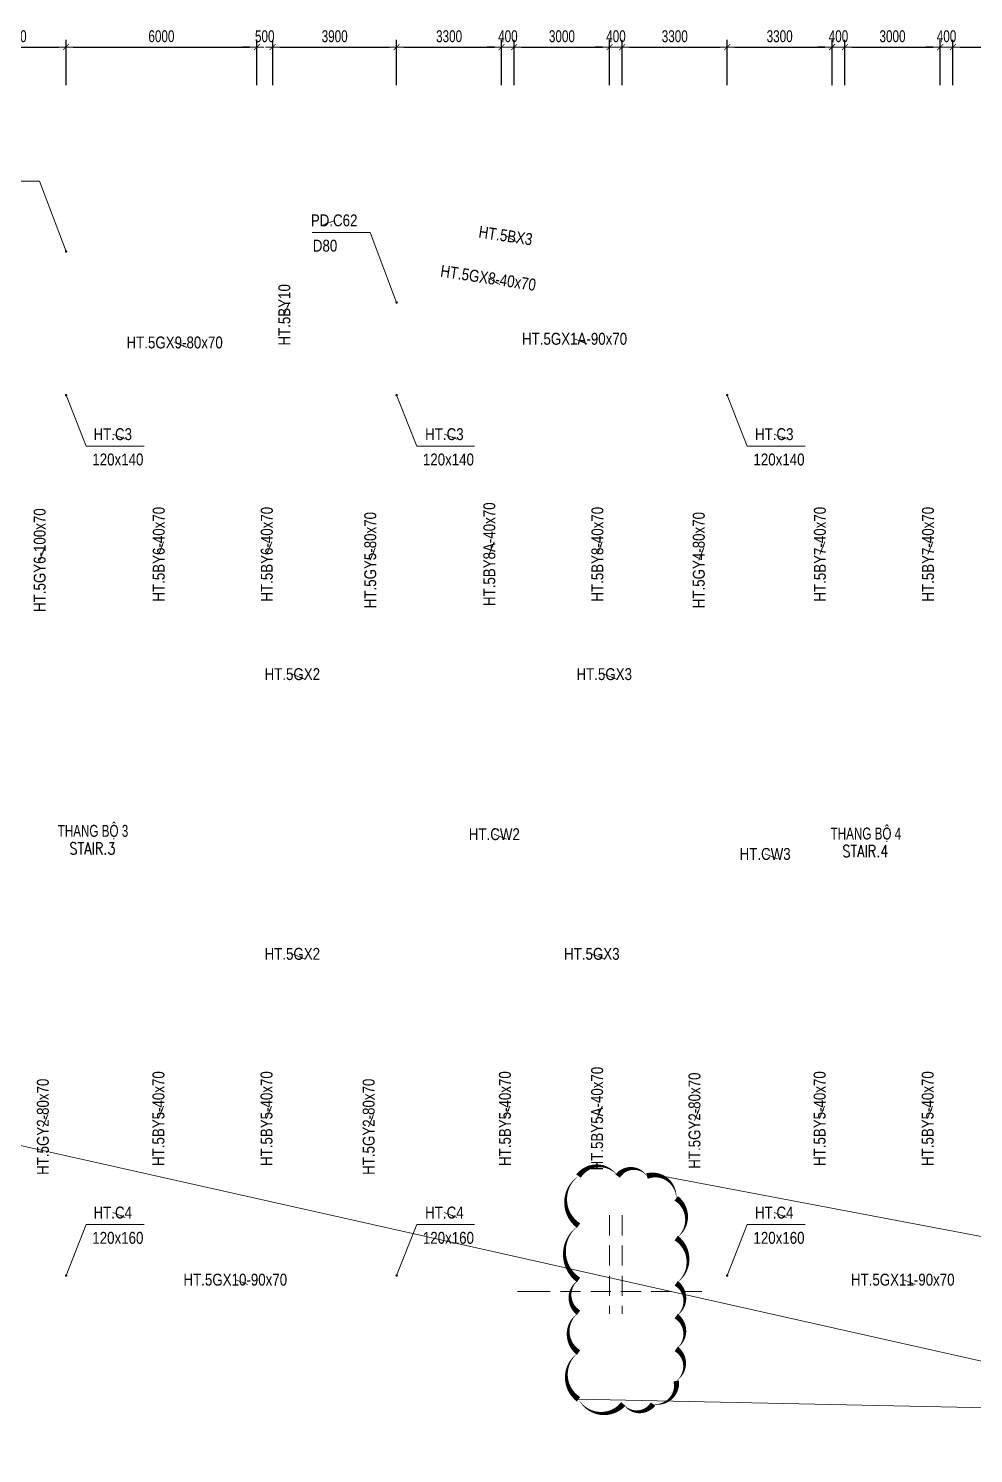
# Model space of a CAD drawing. Header units: millimetres. Extents: x 69552 to 211645, y -30385 to 50684.
# Drawn here: x 149568 to 179298, y 4252 to 49084 of the extents above; entities that cross this region are included whole.
import ezdxf
from ezdxf.enums import TextEntityAlignment as Align

# ---------------------------------------------------------------- set-up
doc = ezdxf.new("R2010")
doc.units = ezdxf.units.MM
doc.linetypes.add('$0$DASHED2', pattern=[9.525, 6.35, -3.175])
doc.layers.get('Defpoints').update_dxf_attribs({"color": 151, "lineweight": 9})
for name, color, linetype, lineweight in [('$0$NDC_S_ANNO', 7, 'Continuous', 20), ('$0$NDC_S_DIM', 1, 'Continuous', 15), ('NDC_S_BEAM NAME', 7, 'Continuous', 9), ('NDC_S_COLUMN NAME', 7, 'Continuous', 9), ('NDC_S_DIM', 1, 'Continuous', 15), ('NDC_S_LEADER', 1, 'Continuous', 15), ('NDC_S_VN TEXT', 7, 'Continuous', 20)]:
    doc.layers.add(name, color=color, linetype=linetype, lineweight=lineweight)
doc.styles.add('$0$ARIAL', font='arial.ttf', dxfattribs={"width": 0.8})
doc.styles.add('$0$NDC_DIM', font='', dxfattribs={"width": 0.75})
doc.styles.add('NDC_BAR 2', font='romans.shx', dxfattribs={"width": 0.8})
doc.styles.add('NDC_DIM', font='', dxfattribs={"width": 0.75})
doc.styles.add('NDC_VIE TXT', font='arial.ttf', dxfattribs={"width": 0.8})
doc.styles.get('$0$NDC_DIM').set_extended_font_data('Dotum')
doc.styles.get('NDC_DIM').set_extended_font_data('Dotum')
doc.dimstyles.new('$0$NDC_dim_iso', dxfattribs={"dimtxt": 2.5, "dimasz": 1, "dimexe": 1.5, "dimexo": 2.5, "dimgap": 1, "dimtad": 1, "dimdec": 0, "dimzin": 0, "dimdsep": 46, "dimtxsty": '$0$NDC_DIM', "dimblk": '$0$DIMMARK', "dimcen": 0.09, "dimdle": 1.2, "dimclrd": 1, "dimclre": 1, "dimclrt": 3, "dimadec": 0, "dimazin": 0, "dimtfac": 1, "dimtdec": 0, "dimtix": 1, "dimtofl": 0, "dimtmove": 0, "dimatfit": 3, "dimfxl": 8, "dimfxlon": 1, "dimtolj": 1, "dimtzin": 0, "dimarcsym": 0})
doc.dimstyles.new('NDC_dim_150', dxfattribs={"dimscale": 150, "dimtxt": 2.5, "dimasz": 1.5, "dimexe": 1.5, "dimexo": 2.5, "dimgap": 1, "dimtad": 1, "dimdec": 0, "dimzin": 0, "dimdsep": 46, "dimtxsty": 'NDC_DIM', "dimblk": 'DIMMARK', "dimcen": 0.09, "dimdle": 1.2, "dimclrd": 1, "dimclre": 1, "dimclrt": 3, "dimadec": 0, "dimazin": 0, "dimtfac": 1, "dimtdec": 0, "dimtix": 1, "dimtofl": 0, "dimtmove": 0, "dimatfit": 3, "dimfxl": 8, "dimfxlon": 1, "dimtolj": 1, "dimtzin": 0, "dimarcsym": 0})
doc.dimstyles.new('NDC_dim_200', dxfattribs={"dimscale": 200, "dimtxt": 2.5, "dimasz": 1.5, "dimexe": 1.5, "dimexo": 2.5, "dimgap": 1, "dimtad": 1, "dimdec": 0, "dimzin": 0, "dimdsep": 46, "dimtxsty": 'NDC_DIM', "dimblk": 'DIMMARK', "dimcen": 0.09, "dimdle": 1.2, "dimclrd": 1, "dimclre": 1, "dimclrt": 3, "dimadec": 0, "dimazin": 0, "dimtfac": 1, "dimtdec": 0, "dimtix": 1, "dimtofl": 0, "dimtmove": 0, "dimatfit": 3, "dimfxl": 6, "dimfxlon": 1, "dimtolj": 1, "dimtzin": 0, "dimarcsym": 0})

# ---------------------------------------------------------------- blocks, each defined once
blk = doc.blocks.new('$0$DIMMARK')
at = {"layer": '$0$NDC_S_DIM', "color": 1}
blk.add_line((-1.5, 0), (1, 0), dxfattribs=at)
at = {"layer": '$0$NDC_S_DIM', "color": 2, "const_width": 0.1}
blk.add_lwpolyline([(-0.42, -0.42), (0.42, 0.42)], dxfattribs=at)
blk = doc.blocks.new('DIMMARK')
at = {"layer": 'NDC_S_DIM', "color": 1}
blk.add_line((-1.5, 0), (1, 0), dxfattribs=at)
at = {"layer": 'NDC_S_DIM', "color": 2, "const_width": 0.1}
blk.add_lwpolyline([(-0.42, -0.42), (0.42, 0.42)], dxfattribs=at)
blk = doc.blocks.new('*D296')
at = {"layer": 'Defpoints', "color": 0, "ltscale": 100, "transparency": 16777216}
for p in [(150750, 48500), (147450, 46831), (150750, 46831)]:
    blk.add_point(p, dxfattribs=at)
at = {"layer": 'NDC_S_DIM', "color": 1, "lineweight": -2, "ltscale": 100, "transparency": 16777216}
for p, q in [((147450, 47300), (147450, 48725)), ((147675, 48500), (150525, 48500)), ((150750, 47300), (150750, 48725))]:
    blk.add_line(p, q, dxfattribs=at)
at = {"layer": 'NDC_S_DIM', "color": 1, "lineweight": -2, "ltscale": 100, "transparency": 16777216, "xscale": 225, "yscale": 225, "zscale": 225, "rotation": 180}
blk.add_blockref('DIMMARK', (147450, 48500), dxfattribs=at)
at = {"layer": 'NDC_S_DIM', "color": 1, "lineweight": -2, "ltscale": 100, "transparency": 16777216, "xscale": 225, "yscale": 225, "zscale": 225}
blk.add_blockref('DIMMARK', (150750, 48500), dxfattribs=at)
at = {"layer": 'NDC_S_DIM', "color": 3, "ltscale": 100, "transparency": 16777216, "insert": (149100, 48838), "char_height": 375, "attachment_point": 5, "style": 'NDC_DIM'}
blk.add_mtext('\\A1;3300', dxfattribs=at)
blk = doc.blocks.new('*D297')
at = {"layer": 'Defpoints', "color": 0, "ltscale": 100, "transparency": 16777216}
for p in [(156750, 48500), (150750, 46831), (156750, 46831)]:
    blk.add_point(p, dxfattribs=at)
at = {"layer": 'NDC_S_DIM', "color": 1, "lineweight": -2, "ltscale": 100, "transparency": 16777216}
for p, q in [((150750, 47300), (150750, 48725)), ((150975, 48500), (156525, 48500)), ((156750, 47300), (156750, 48725))]:
    blk.add_line(p, q, dxfattribs=at)
at = {"layer": 'NDC_S_DIM', "color": 1, "lineweight": -2, "ltscale": 100, "transparency": 16777216, "xscale": 225, "yscale": 225, "zscale": 225, "rotation": 180}
blk.add_blockref('DIMMARK', (150750, 48500), dxfattribs=at)
at = {"layer": 'NDC_S_DIM', "color": 1, "lineweight": -2, "ltscale": 100, "transparency": 16777216, "xscale": 225, "yscale": 225, "zscale": 225}
blk.add_blockref('DIMMARK', (156750, 48500), dxfattribs=at)
at = {"layer": 'NDC_S_DIM', "color": 3, "ltscale": 100, "transparency": 16777216, "insert": (153750, 48838), "char_height": 375, "attachment_point": 5, "style": 'NDC_DIM'}
blk.add_mtext('\\A1;6000', dxfattribs=at)
blk = doc.blocks.new('*D298')
at = {"layer": 'Defpoints', "color": 0, "ltscale": 100, "transparency": 16777216}
for p in [(157250, 48500), (156750, 46831), (157250, 46831)]:
    blk.add_point(p, dxfattribs=at)
at = {"layer": 'NDC_S_DIM', "color": 1, "lineweight": -2, "ltscale": 100, "transparency": 16777216}
for p, q in [((156525, 48500), (156300, 48500)), ((156750, 47300), (156750, 48725)), ((157250, 47300), (157250, 48725)), ((157475, 48500), (157700, 48500))]:
    blk.add_line(p, q, dxfattribs=at)
at = {"layer": 'NDC_S_DIM', "color": 1, "lineweight": -2, "ltscale": 100, "transparency": 16777216, "xscale": 225, "yscale": 225, "zscale": 225}
blk.add_blockref('DIMMARK', (156750, 48500), dxfattribs=at)
at = {"layer": 'NDC_S_DIM', "color": 1, "lineweight": -2, "ltscale": 100, "transparency": 16777216, "xscale": 225, "yscale": 225, "zscale": 225, "rotation": 180}
blk.add_blockref('DIMMARK', (157250, 48500), dxfattribs=at)
at = {"layer": 'NDC_S_DIM', "color": 3, "ltscale": 100, "transparency": 16777216, "insert": (157000, 48838), "char_height": 375, "attachment_point": 5, "style": 'NDC_DIM'}
blk.add_mtext('\\A1;500', dxfattribs=at)
blk = doc.blocks.new('*D299')
at = {"layer": 'Defpoints', "color": 0, "ltscale": 100, "transparency": 16777216}
for p in [(161150, 48500), (157250, 46831), (161150, 46831)]:
    blk.add_point(p, dxfattribs=at)
at = {"layer": 'NDC_S_DIM', "color": 1, "lineweight": -2, "ltscale": 100, "transparency": 16777216}
for p, q in [((157250, 47300), (157250, 48725)), ((157475, 48500), (160925, 48500)), ((161150, 47300), (161150, 48725))]:
    blk.add_line(p, q, dxfattribs=at)
at = {"layer": 'NDC_S_DIM', "color": 1, "lineweight": -2, "ltscale": 100, "transparency": 16777216, "xscale": 225, "yscale": 225, "zscale": 225, "rotation": 180}
blk.add_blockref('DIMMARK', (157250, 48500), dxfattribs=at)
at = {"layer": 'NDC_S_DIM', "color": 1, "lineweight": -2, "ltscale": 100, "transparency": 16777216, "xscale": 225, "yscale": 225, "zscale": 225}
blk.add_blockref('DIMMARK', (161150, 48500), dxfattribs=at)
at = {"layer": 'NDC_S_DIM', "color": 3, "ltscale": 100, "transparency": 16777216, "insert": (159200, 48838), "char_height": 375, "attachment_point": 5, "style": 'NDC_DIM'}
blk.add_mtext('\\A1;3900', dxfattribs=at)
blk = doc.blocks.new('*D300')
at = {"layer": 'Defpoints', "color": 0, "ltscale": 100, "transparency": 16777216}
for p in [(164450, 48500), (161150, 46831), (164450, 46831)]:
    blk.add_point(p, dxfattribs=at)
at = {"layer": 'NDC_S_DIM', "color": 1, "lineweight": -2, "ltscale": 100, "transparency": 16777216}
for p, q in [((161150, 47300), (161150, 48725)), ((161375, 48500), (164225, 48500)), ((164450, 47300), (164450, 48725))]:
    blk.add_line(p, q, dxfattribs=at)
at = {"layer": 'NDC_S_DIM', "color": 1, "lineweight": -2, "ltscale": 100, "transparency": 16777216, "xscale": 225, "yscale": 225, "zscale": 225, "rotation": 180}
blk.add_blockref('DIMMARK', (161150, 48500), dxfattribs=at)
at = {"layer": 'NDC_S_DIM', "color": 1, "lineweight": -2, "ltscale": 100, "transparency": 16777216, "xscale": 225, "yscale": 225, "zscale": 225}
blk.add_blockref('DIMMARK', (164450, 48500), dxfattribs=at)
at = {"layer": 'NDC_S_DIM', "color": 3, "ltscale": 100, "transparency": 16777216, "insert": (162800, 48838), "char_height": 375, "attachment_point": 5, "style": 'NDC_DIM'}
blk.add_mtext('\\A1;3300', dxfattribs=at)
blk = doc.blocks.new('*D301')
at = {"layer": 'Defpoints', "color": 0, "ltscale": 100, "transparency": 16777216}
for p in [(164850, 48500), (164450, 46831), (164850, 46831)]:
    blk.add_point(p, dxfattribs=at)
at = {"layer": 'NDC_S_DIM', "color": 1, "lineweight": -2, "ltscale": 100, "transparency": 16777216}
for p, q in [((164225, 48500), (164000, 48500)), ((164450, 47300), (164450, 48725)), ((164850, 47300), (164850, 48725)), ((165075, 48500), (165300, 48500))]:
    blk.add_line(p, q, dxfattribs=at)
at = {"layer": 'NDC_S_DIM', "color": 1, "lineweight": -2, "ltscale": 100, "transparency": 16777216, "xscale": 225, "yscale": 225, "zscale": 225}
blk.add_blockref('DIMMARK', (164450, 48500), dxfattribs=at)
at = {"layer": 'NDC_S_DIM', "color": 1, "lineweight": -2, "ltscale": 100, "transparency": 16777216, "xscale": 225, "yscale": 225, "zscale": 225, "rotation": 180}
blk.add_blockref('DIMMARK', (164850, 48500), dxfattribs=at)
at = {"layer": 'NDC_S_DIM', "color": 3, "ltscale": 100, "transparency": 16777216, "insert": (164650, 48838), "char_height": 375, "attachment_point": 5, "style": 'NDC_DIM'}
blk.add_mtext('\\A1;400', dxfattribs=at)
blk = doc.blocks.new('*D302')
at = {"layer": 'Defpoints', "color": 0, "ltscale": 100, "transparency": 16777216}
for p in [(167850, 48500), (164850, 46831), (167850, 46831)]:
    blk.add_point(p, dxfattribs=at)
at = {"layer": 'NDC_S_DIM', "color": 1, "lineweight": -2, "ltscale": 100, "transparency": 16777216}
for p, q in [((164850, 47300), (164850, 48725)), ((165075, 48500), (167625, 48500)), ((167850, 47300), (167850, 48725))]:
    blk.add_line(p, q, dxfattribs=at)
at = {"layer": 'NDC_S_DIM', "color": 1, "lineweight": -2, "ltscale": 100, "transparency": 16777216, "xscale": 225, "yscale": 225, "zscale": 225, "rotation": 180}
blk.add_blockref('DIMMARK', (164850, 48500), dxfattribs=at)
at = {"layer": 'NDC_S_DIM', "color": 1, "lineweight": -2, "ltscale": 100, "transparency": 16777216, "xscale": 225, "yscale": 225, "zscale": 225}
blk.add_blockref('DIMMARK', (167850, 48500), dxfattribs=at)
at = {"layer": 'NDC_S_DIM', "color": 3, "ltscale": 100, "transparency": 16777216, "insert": (166350, 48838), "char_height": 375, "attachment_point": 5, "style": 'NDC_DIM'}
blk.add_mtext('\\A1;3000', dxfattribs=at)
blk = doc.blocks.new('*D303')
at = {"layer": 'Defpoints', "color": 0, "ltscale": 100, "transparency": 16777216}
for p in [(168250, 48500), (167850, 46831), (168250, 46831)]:
    blk.add_point(p, dxfattribs=at)
at = {"layer": 'NDC_S_DIM', "color": 1, "lineweight": -2, "ltscale": 100, "transparency": 16777216}
for p, q in [((167625, 48500), (167400, 48500)), ((167850, 47300), (167850, 48725)), ((168250, 47300), (168250, 48725)), ((168475, 48500), (168700, 48500))]:
    blk.add_line(p, q, dxfattribs=at)
at = {"layer": 'NDC_S_DIM', "color": 1, "lineweight": -2, "ltscale": 100, "transparency": 16777216, "xscale": 225, "yscale": 225, "zscale": 225}
blk.add_blockref('DIMMARK', (167850, 48500), dxfattribs=at)
at = {"layer": 'NDC_S_DIM', "color": 1, "lineweight": -2, "ltscale": 100, "transparency": 16777216, "xscale": 225, "yscale": 225, "zscale": 225, "rotation": 180}
blk.add_blockref('DIMMARK', (168250, 48500), dxfattribs=at)
at = {"layer": 'NDC_S_DIM', "color": 3, "ltscale": 100, "transparency": 16777216, "insert": (168050, 48838), "char_height": 375, "attachment_point": 5, "style": 'NDC_DIM'}
blk.add_mtext('\\A1;400', dxfattribs=at)
blk = doc.blocks.new('*D304')
at = {"layer": 'Defpoints', "color": 0, "ltscale": 100, "transparency": 16777216}
for p in [(171550, 48500), (168250, 46831), (171550, 46831)]:
    blk.add_point(p, dxfattribs=at)
at = {"layer": 'NDC_S_DIM', "color": 1, "lineweight": -2, "ltscale": 100, "transparency": 16777216}
for p, q in [((168250, 47300), (168250, 48725)), ((168475, 48500), (171325, 48500)), ((171550, 47300), (171550, 48725))]:
    blk.add_line(p, q, dxfattribs=at)
at = {"layer": 'NDC_S_DIM', "color": 1, "lineweight": -2, "ltscale": 100, "transparency": 16777216, "xscale": 225, "yscale": 225, "zscale": 225, "rotation": 180}
blk.add_blockref('DIMMARK', (168250, 48500), dxfattribs=at)
at = {"layer": 'NDC_S_DIM', "color": 1, "lineweight": -2, "ltscale": 100, "transparency": 16777216, "xscale": 225, "yscale": 225, "zscale": 225}
blk.add_blockref('DIMMARK', (171550, 48500), dxfattribs=at)
at = {"layer": 'NDC_S_DIM', "color": 3, "ltscale": 100, "transparency": 16777216, "insert": (169900, 48838), "char_height": 375, "attachment_point": 5, "style": 'NDC_DIM'}
blk.add_mtext('\\A1;3300', dxfattribs=at)
blk = doc.blocks.new('*D305')
at = {"layer": 'Defpoints', "color": 0, "ltscale": 100, "transparency": 16777216}
for p in [(174850, 48500), (171550, 46831), (174850, 46831)]:
    blk.add_point(p, dxfattribs=at)
at = {"layer": 'NDC_S_DIM', "color": 1, "lineweight": -2, "ltscale": 100, "transparency": 16777216}
for p, q in [((171550, 47300), (171550, 48725)), ((171775, 48500), (174625, 48500)), ((174850, 47300), (174850, 48725))]:
    blk.add_line(p, q, dxfattribs=at)
at = {"layer": 'NDC_S_DIM', "color": 1, "lineweight": -2, "ltscale": 100, "transparency": 16777216, "xscale": 225, "yscale": 225, "zscale": 225, "rotation": 180}
blk.add_blockref('DIMMARK', (171550, 48500), dxfattribs=at)
at = {"layer": 'NDC_S_DIM', "color": 1, "lineweight": -2, "ltscale": 100, "transparency": 16777216, "xscale": 225, "yscale": 225, "zscale": 225}
blk.add_blockref('DIMMARK', (174850, 48500), dxfattribs=at)
at = {"layer": 'NDC_S_DIM', "color": 3, "ltscale": 100, "transparency": 16777216, "insert": (173200, 48838), "char_height": 375, "attachment_point": 5, "style": 'NDC_DIM'}
blk.add_mtext('\\A1;3300', dxfattribs=at)
blk = doc.blocks.new('*D306')
at = {"layer": 'Defpoints', "color": 0, "ltscale": 100, "transparency": 16777216}
for p in [(175250, 48500), (174850, 46831), (175250, 46831)]:
    blk.add_point(p, dxfattribs=at)
at = {"layer": 'NDC_S_DIM', "color": 1, "lineweight": -2, "ltscale": 100, "transparency": 16777216}
for p, q in [((174625, 48500), (174400, 48500)), ((174850, 47300), (174850, 48725)), ((175250, 47300), (175250, 48725)), ((175475, 48500), (175700, 48500))]:
    blk.add_line(p, q, dxfattribs=at)
at = {"layer": 'NDC_S_DIM', "color": 1, "lineweight": -2, "ltscale": 100, "transparency": 16777216, "xscale": 225, "yscale": 225, "zscale": 225}
blk.add_blockref('DIMMARK', (174850, 48500), dxfattribs=at)
at = {"layer": 'NDC_S_DIM', "color": 1, "lineweight": -2, "ltscale": 100, "transparency": 16777216, "xscale": 225, "yscale": 225, "zscale": 225, "rotation": 180}
blk.add_blockref('DIMMARK', (175250, 48500), dxfattribs=at)
at = {"layer": 'NDC_S_DIM', "color": 3, "ltscale": 100, "transparency": 16777216, "insert": (175050, 48838), "char_height": 375, "attachment_point": 5, "style": 'NDC_DIM'}
blk.add_mtext('\\A1;400', dxfattribs=at)
blk = doc.blocks.new('*D307')
at = {"layer": 'Defpoints', "color": 0, "ltscale": 100, "transparency": 16777216}
for p in [(178250, 48500), (175250, 46831), (178250, 46831)]:
    blk.add_point(p, dxfattribs=at)
at = {"layer": 'NDC_S_DIM', "color": 1, "lineweight": -2, "ltscale": 100, "transparency": 16777216}
for p, q in [((175250, 47300), (175250, 48725)), ((175475, 48500), (178025, 48500)), ((178250, 47300), (178250, 48725))]:
    blk.add_line(p, q, dxfattribs=at)
at = {"layer": 'NDC_S_DIM', "color": 1, "lineweight": -2, "ltscale": 100, "transparency": 16777216, "xscale": 225, "yscale": 225, "zscale": 225, "rotation": 180}
blk.add_blockref('DIMMARK', (175250, 48500), dxfattribs=at)
at = {"layer": 'NDC_S_DIM', "color": 1, "lineweight": -2, "ltscale": 100, "transparency": 16777216, "xscale": 225, "yscale": 225, "zscale": 225}
blk.add_blockref('DIMMARK', (178250, 48500), dxfattribs=at)
at = {"layer": 'NDC_S_DIM', "color": 3, "ltscale": 100, "transparency": 16777216, "insert": (176750, 48838), "char_height": 375, "attachment_point": 5, "style": 'NDC_DIM'}
blk.add_mtext('\\A1;3000', dxfattribs=at)
blk = doc.blocks.new('*D308')
at = {"layer": 'Defpoints', "color": 0, "ltscale": 100, "transparency": 16777216}
for p in [(178650, 48500), (178250, 46831), (178650, 46831)]:
    blk.add_point(p, dxfattribs=at)
at = {"layer": 'NDC_S_DIM', "color": 1, "lineweight": -2, "ltscale": 100, "transparency": 16777216}
for p, q in [((178025, 48500), (177800, 48500)), ((178250, 47300), (178250, 48725)), ((178650, 47300), (178650, 48725)), ((178875, 48500), (179100, 48500))]:
    blk.add_line(p, q, dxfattribs=at)
at = {"layer": 'NDC_S_DIM', "color": 1, "lineweight": -2, "ltscale": 100, "transparency": 16777216, "xscale": 225, "yscale": 225, "zscale": 225}
blk.add_blockref('DIMMARK', (178250, 48500), dxfattribs=at)
at = {"layer": 'NDC_S_DIM', "color": 1, "lineweight": -2, "ltscale": 100, "transparency": 16777216, "xscale": 225, "yscale": 225, "zscale": 225, "rotation": 180}
blk.add_blockref('DIMMARK', (178650, 48500), dxfattribs=at)
at = {"layer": 'NDC_S_DIM', "color": 3, "ltscale": 100, "transparency": 16777216, "insert": (178450, 48838), "char_height": 375, "attachment_point": 5, "style": 'NDC_DIM'}
blk.add_mtext('\\A1;400', dxfattribs=at)
blk = doc.blocks.new('*D309')
at = {"layer": 'Defpoints', "color": 0, "ltscale": 100, "transparency": 16777216}
for p in [(181950, 48500), (178650, 46831), (181950, 46831)]:
    blk.add_point(p, dxfattribs=at)
at = {"layer": 'NDC_S_DIM', "color": 1, "lineweight": -2, "ltscale": 100, "transparency": 16777216}
for p, q in [((178650, 47300), (178650, 48725)), ((178875, 48500), (181725, 48500)), ((181950, 47300), (181950, 48725))]:
    blk.add_line(p, q, dxfattribs=at)
at = {"layer": 'NDC_S_DIM', "color": 1, "lineweight": -2, "ltscale": 100, "transparency": 16777216, "xscale": 225, "yscale": 225, "zscale": 225, "rotation": 180}
blk.add_blockref('DIMMARK', (178650, 48500), dxfattribs=at)
at = {"layer": 'NDC_S_DIM', "color": 1, "lineweight": -2, "ltscale": 100, "transparency": 16777216, "xscale": 225, "yscale": 225, "zscale": 225}
blk.add_blockref('DIMMARK', (181950, 48500), dxfattribs=at)
at = {"layer": 'NDC_S_DIM', "color": 3, "ltscale": 100, "transparency": 16777216, "insert": (180300, 48838), "char_height": 375, "attachment_point": 5, "style": 'NDC_DIM'}
blk.add_mtext('\\A1;3300', dxfattribs=at)
blk = doc.blocks.new('*U225')
at = {"layer": '$0$NDC_S_ANNO', "ltscale": 0.8, "style": '$0$ARIAL', "width": 0.8, "flags": 1}
blk.add_attdef('CHU_THICH', text='', height=2.5, dxfattribs=at).set_placement((0, 0), align=Align.MIDDLE_CENTER)
at = {"layer": '$0$NDC_S_ANNO', "ltscale": 0.8, "style": '$0$ARIAL', "width": 0.8}
blk.add_attdef('TEN', text='', height=2.5, dxfattribs=at).set_placement((-2.58, 1.03), align=Align.MIDDLE_CENTER)
at = {"layer": 'Defpoints'}
blk.add_leader([(0, 0), (-2.58, 1.03)], dimstyle='$0$NDC_dim_iso', override={"dimgap": 0.625, "dimtad": 0}, dxfattribs=at)
blk = doc.blocks.new('Name col F6-F8')
at = {"layer": 'NDC_S_COLUMN NAME'}
ref = blk.add_blockref('*U225', (28264, 33994), dxfattribs=dict(at, xscale=-150, yscale=150, zscale=150))
ref.add_attrib('TEN', 'PD.C62', dxfattribs={"layer": '$0$NDC_S_ANNO', "ltscale": 0.8, "height": 375, "style": '$0$ARIAL', "width": 0.8}).set_placement((28634, 34148), align=Align.MIDDLE_CENTER)
at = {"layer": 'NDC_S_COLUMN NAME', "xscale": 150, "yscale": 150, "zscale": 150}
for p, values in [((22056, 27267), {'TEN': 'HT.C3'}), ((32489, 27267), {'TEN': 'HT.C3'}), ((42867, 27267), {'TEN': 'HT.C3'}), ((22056, 2778), {'TEN': 'HT.C4'}), ((32489, 2778), {'TEN': 'HT.C4'}), ((42867, 2778), {'TEN': 'HT.C4'})]:
    blk.add_blockref('*U225', p, dxfattribs=at).add_auto_attribs(values)
at = {"layer": 'NDC_S_COLUMN NAME', "style": 'NDC_VIE TXT', "width": 0.8}
for s, p in [('D80', (27963, 33164)), ('120x140', (21025, 26437)), ('120x140', (31425, 26437)), ('120x140', (41825, 26437)), ('120x160', (21025, 1949)), ('120x160', (31425, 1949)), ('120x160', (41825, 1949))]:
    blk.add_text(s, height=375, dxfattribs=at).set_placement(p)
at = {"layer": 'NDC_S_LEADER', "ltscale": 100}
for points in [[(20200, 33170), (19369, 35378), (17546, 35378)], [(30600, 31563), (29769, 33771), (27946, 33771)], [(20200, 28650), (20831, 27044), (22654, 27044)], [(30600, 28650), (31231, 27044), (33054, 27044)], [(41000, 28650), (41631, 27044), (43454, 27044)], [(20200, 950), (20831, 2556), (22654, 2556)], [(30600, 950), (31231, 2556), (33054, 2556)], [(41000, 950), (41631, 2556), (43454, 2556)]]:
    blk.add_leader(points, dimstyle='NDC_dim_200', override={"dimgap": 1, "dimtad": 0, "dimldrblk": 'DotSmall'}, dxfattribs=at)

msp = doc.modelspace()

# ---------------------------------------------------------------- linework, layer by layer
at = {"layer": 'NDC_S_DIM', "ltscale": 100}
for p, q in [((141998.9, 15582.6), (209270, 492.5)), ((211645.3, 5015.8), (169357.2, 13003.4)), ((164950, 9350), (165350, 9350)), ((166873.1, 5956.9), (211645.3, 5015.8))]:
    msp.add_line(p, q, dxfattribs=at)
at = {"layer": 'NDC_S_DIM'}
msp.add_lwpolyline([(166873.1, 12979.8, 0, 178.3, 0.5205671), (166873.1, 11421, 0, 178.3, 0.5205671), (166873.1, 9712.4, 0, 178.3, 0.5205671), (166873.1, 8681.2, 0, 178.3, 0.5205671), (166873.1, 7428.2, 0, 178.3, 0.5205671), (166873.1, 5956.9, 0, 178.3, 0.5205671), (168281, 5807.8, 0, 178.3, 0.5205671), (169214.2, 5807.8, 0, 178.3, 0.5205671), (169945.7, 6535.1, 0, 178.3, 0.5205671), (169945.7, 7543.3, 0, 178.3, 0.5205671), (169945.7, 8573.8, 0, 178.3, 0.5205671), (169945.7, 9608.3, 0, 178.3, 0.5205671), (169945.7, 11028.4, 0, 178.3, 0.5205671), (169945.7, 12278.2, 0, 178.3, 0.5205671), (169024.2, 12979.8, 0, 178.3, 0.5205671), (168106, 12979.8, 0, 178.3, 0.5205671)], format="xyseb", close=True, dxfattribs=at)
at = {"layer": 'NDC_S_VN TEXT', "color": 3, "linetype": '$0$DASHED2', "ltscale": 100}
for p, q in [((167850, 11750), (167850, 8650)), ((168250, 11750), (168250, 8650)), ((165350, 9350), (170950, 9350))]:
    msp.add_line(p, q, dxfattribs=at)

# ---------------------------------------------------------------- block references
at = {"layer": 'NDC_S_BEAM NAME', "xscale": 150, "yscale": 150, "zscale": 150}
for p, rotation, values in [((164938.9, 42358.8), 351.6170486199368, {'TEN': 'HT.5BX3'}), ((164391.7, 41028), 351.4344332223546, {'TEN': 'HT.5GX8-40x70'}), ((157770.5, 40461.9), 90, {'TEN': 'HT.5BY10'}), ((164219.3, 32930.6), 90, {'TEN': 'HT.5BY8A-40x70'}), ((150073.9, 32744.9), 90, {'TEN': 'HT.5GY6-100x70'}), ((153819.3, 32930.6), 90, {'TEN': 'HT.5BY6-40x70'}), ((157219.3, 32930.6), 90, {'TEN': 'HT.5BY6-40x70'}), ((160473.9, 32744.9), 90, {'TEN': 'HT.5GY5-80x70'}), ((167619.3, 32930.6), 90, {'TEN': 'HT.5BY8-40x70'}), ((170809.7, 32744.9), 90, {'TEN': 'HT.5GY4-80x70'}), ((174619.3, 32930.6), 90, {'TEN': 'HT.5BY7-40x70'}), ((178019.3, 32930.6), 90, {'TEN': 'HT.5BY7-40x70'}), ((153810.6, 15175.2), 90, {'TEN': 'HT.5BY5-40x70'}), ((157210.6, 15175.2), 90, {'TEN': 'HT.5BY5-40x70'}), ((164710.6, 15175.2), 90, {'TEN': 'HT.5BY5-40x70'}), ((167610.6, 15175.2), 90, {'TEN': 'HT.5BY5A-40x70'}), ((170673.9, 15110.7), 90, {'TEN': 'HT.5GY2-80x70'}), ((174610.6, 15175.2), 90, {'TEN': 'HT.5BY5-40x70'}), ((178010.6, 15175.2), 90, {'TEN': 'HT.5BY5-40x70'}), ((150173.9, 14917.8), 90, {'TEN': 'HT.5GY2-80x70'}), ((160423.9, 14917.8), 90, {'TEN': 'HT.5GY2-80x70'})]:
    msp.add_blockref('*U225', p, dxfattribs=dict(at, rotation=rotation)).add_auto_attribs(values)
for p, values in [((167134.3, 39167.2), {'TEN': 'HT.5GX1A-90x70'}), ((154553, 39051.7), {'TEN': 'HT.5GX9-80x70'}), ((158255.2, 28617.2), {'TEN': 'HT.5GX2'}), ((168068.8, 28617.2), {'TEN': 'HT.5GX3'}), ((164610.2, 23581.2), {'TEN': 'HT.CW2'}), ((173129.6, 22959.5), {'TEN': 'HT.CW3'}), ((158255.2, 19817.2), {'TEN': 'HT.5GX2'}), ((167677.2, 19817.2), {'TEN': 'HT.5GX3'}), ((156461.4, 9567.2), {'TEN': 'HT.5GX10-90x70'}), ((177459.1, 9567.2), {'TEN': 'HT.5GX11-90x70'})]:
    msp.add_blockref('*U225', p, dxfattribs=at).add_auto_attribs(values)
at = {"layer": 'NDC_S_VN TEXT'}
msp.add_blockref('Name col F6-F8', (130550, 8900), dxfattribs=at)

# ---------------------------------------------------------------- texts
for s, style, width, p in [('THANG BỘ 3', 'NDC_VIE TXT', 0.7, (150486.1, 23653.7)), ('THANG BỘ 4', 'NDC_VIE TXT', 0.7, (174802.8, 23568.9)), ('STAIR.3', 'NDC_BAR 2', 0.8, (150853.9, 23100.6)), ('STAIR.4', 'NDC_BAR 2', 0.8, (175170.5, 23015.9))]:
    msp.add_text(s, height=375, dxfattribs=dict(at, style=style, width=width)).set_placement(p)

# ---------------------------------------------------------------- dimensions: what is measured, and where the dimension line sits
at = {"layer": 'NDC_S_DIM', "ltscale": 100}
for base, p1, p2, picture, middle in [((150750, 48500), (147450, 46830.5), (150750, 46830.5), '*D296', (149100, 48837.8)), ((156750, 48500), (150750, 46830.5), (156750, 46830.5), '*D297', (153750, 48837.8)), ((157250, 48500), (156750, 46830.5), (157250, 46830.5), '*D298', (157000, 48837.8)), ((161150, 48500), (157250, 46830.5), (161150, 46830.5), '*D299', (159200, 48837.8)), ((164450, 48500), (161150, 46830.5), (164450, 46830.5), '*D300', (162800, 48837.8)), ((164850, 48500), (164450, 46830.5), (164850, 46830.5), '*D301', (164650, 48837.8)), ((167850, 48500), (164850, 46830.5), (167850, 46830.5), '*D302', (166350, 48837.8)), ((168250, 48500), (167850, 46830.5), (168250, 46830.5), '*D303', (168050, 48837.8)), ((171550, 48500), (168250, 46830.5), (171550, 46830.5), '*D304', (169900, 48837.8)), ((174850, 48500), (171550, 46830.5), (174850, 46830.5), '*D305', (173200, 48837.8)), ((175250, 48500), (174850, 46830.5), (175250, 46830.5), '*D306', (175050, 48837.8)), ((178250, 48500), (175250, 46830.5), (178250, 46830.5), '*D307', (176750, 48837.8)), ((178650, 48500), (178250, 46830.5), (178650, 46830.5), '*D308', (178450, 48837.8)), ((181950, 48500), (178650, 46830.5), (181950, 46830.5), '*D309', (180300, 48837.8))]:
    dim = msp.add_linear_dim(base=base, p1=p1, p2=p2, dimstyle='NDC_dim_150', dxfattribs=at)
    dim.commit()
    dim.dimension.update_dxf_attribs({"geometry": picture, "text_midpoint": middle})

doc.saveas('drawing.dxf')
